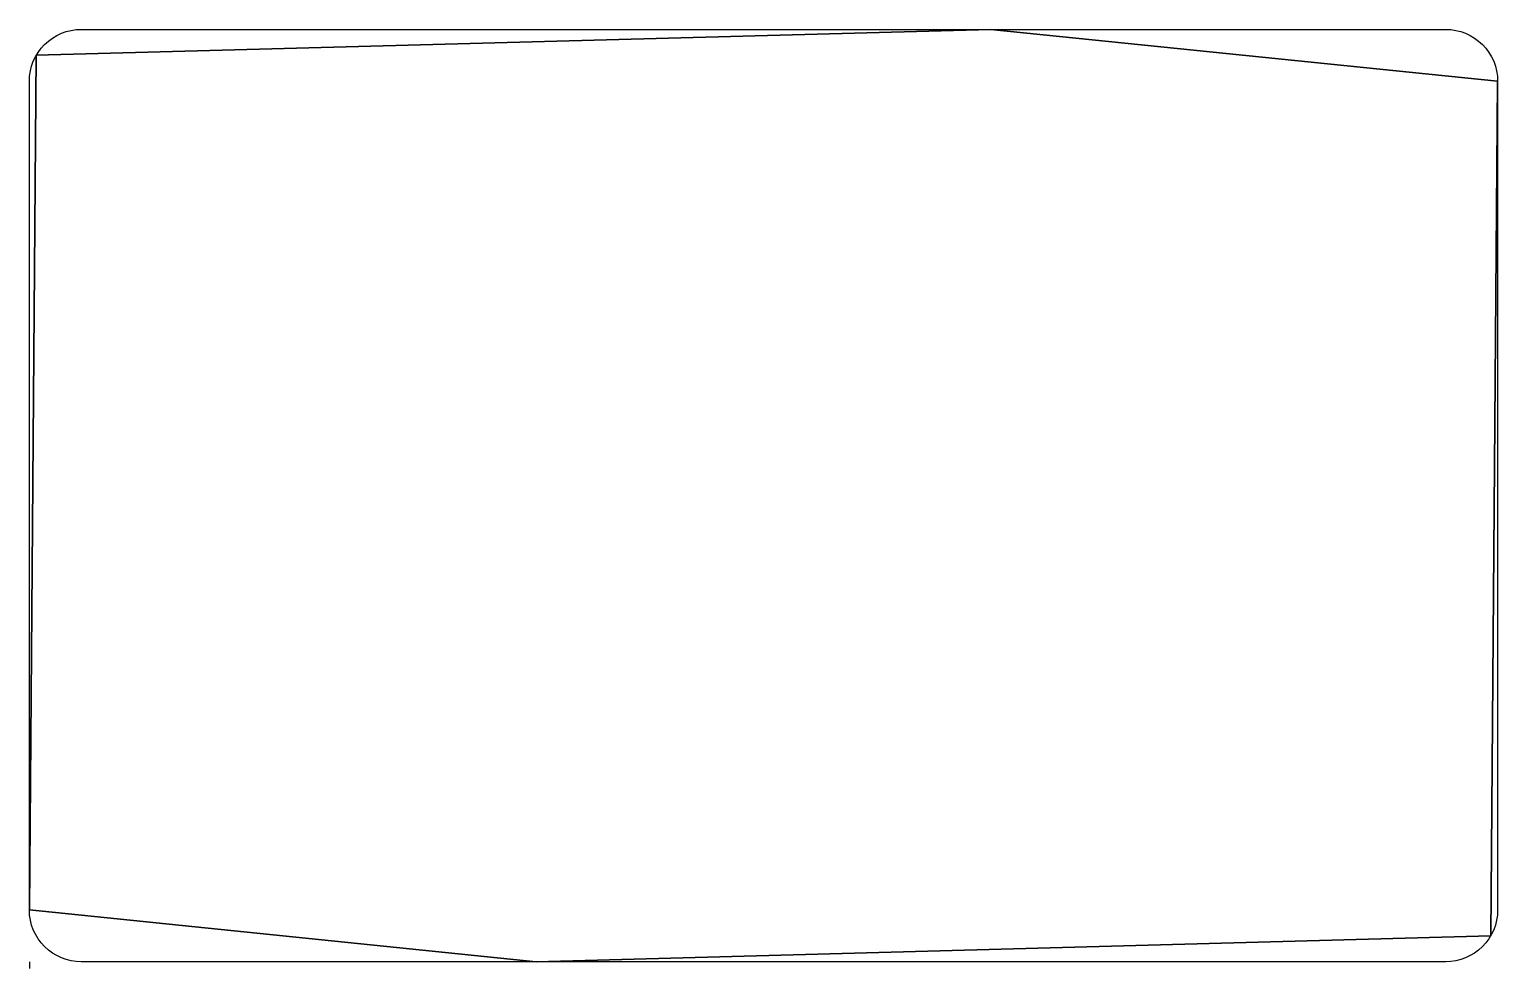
# Model space of a CAD drawing. Header units: millimetres. Extents: x 0 to 85, y -0.4 to 54.
import ezdxf

# ---------------------------------------------------------------- set-up
doc = ezdxf.new("R2010")
doc.units = ezdxf.units.MM
doc.layers.add('creditCard', color=3, linetype='Continuous')

msp = doc.modelspace()

# ---------------------------------------------------------------- linework, layer by layer
msp.add_line((0, 0), (0, -0.4))
at = {"layer": 'creditCard'}
msp.add_line((0, 0), (0, 0, -10), dxfattribs=at)
msp.add_lwpolyline([(0, 3), (0, 51, -0.414214), (3, 54), (82, 54, -0.414214), (85, 51), (85, 3, -0.414214), (82, 0), (3, 0, -0.414214)], format="xyb", close=True, dxfattribs=at)

# ---------------------------------------------------------------- meshes
mesh = msp.add_polymesh((2, 7), dxfattribs=at)
for k, corner in enumerate([(0, 3), (0.402, 52.5), (55.667, 54), (85, 51), (84.598, 1.5), (29.333, 0), (0, 3), (0, 3, 10), (0.402, 52.5, 10), (55.667, 54, 10), (85, 51, 10), (84.598, 1.5, 10), (29.333, 0, 10), (0, 3, 10)]):
    mesh.set_mesh_vertex(divmod(k, 7), corner)

doc.saveas('drawing.dxf')
